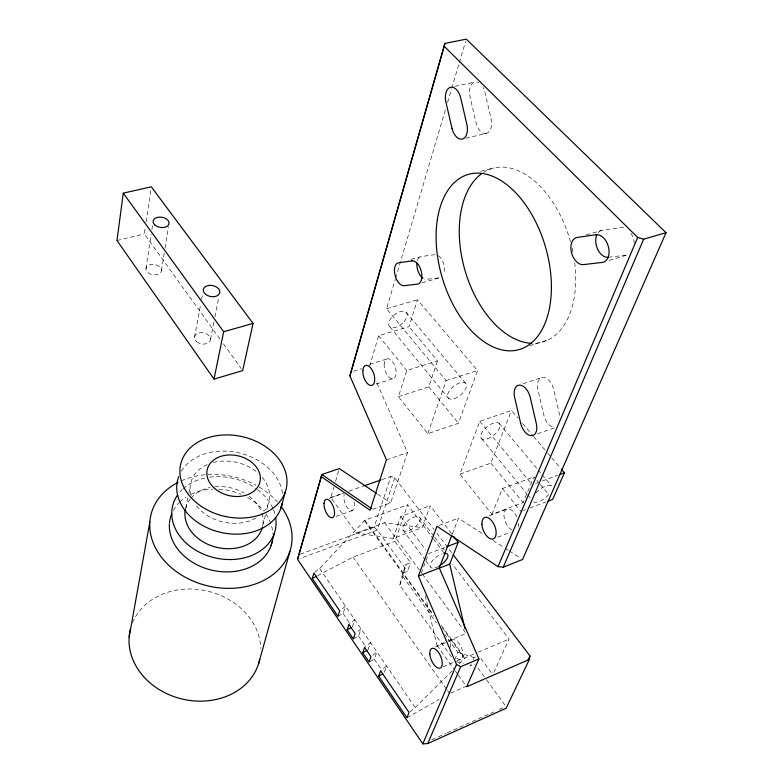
<?xml version="1.0" encoding="UTF-8"?>
<svg xmlns="http://www.w3.org/2000/svg" width="783" height="783" viewBox="0 0 783 783"><rect width="100%" height="100%" fill="white"/><g stroke="black" fill="none" stroke-linecap="round" stroke-linejoin="round"><path stroke-width="0.59" stroke-dasharray="3.92 2.94" d="M219.876 338.902L144.326 233.892L145.393 226.649M146.108 221.814L150.757 190.416M145.961 268.657L151.178 234.332M151.892 229.605L152.616 224.868M161.464 270.556L164.313 252.84M165.076 248.113L168.492 226.864M194.478 337.395L200.673 304.235M201.564 299.498L202.67 293.576M210.558 339.293L214.043 321.578M214.963 316.851L218.917 296.757M185.874 508.255L187.989 497.773M188.938 493.114L190.112 487.29M451.409 656.927L399.751 585.273L402.834 573.166L405.966 564.494L410.586 562.723L394.926 541.405L407.649 504.8L432.617 537.882M399.751 585.273L402.883 576.601L405.966 564.494M262.667 525.677L265.613 514.157M266.788 509.547L268.266 503.792M451.566 533.673L430.161 505.73L422.223 527.625L393.193 538.43L356.304 533.047L330.788 497.499L333.861 487.085M335.574 481.3L339.342 468.567M369.596 366.229L378.61 335.741L409.059 326.638L417.447 299.762L477.542 370.516L458.456 423.28L427.831 433.665L398.439 396.658L406.778 370.506L437.511 360.855L409.059 326.638M427.831 433.665L446.114 380.646L386.596 308.708L395.258 279.404M395.601 278.229L445.84 108.299M447.573 102.436L451.38 89.546M451.732 88.371L459.004 63.766M459.357 62.591L465.591 41.489M314.844 572.304L319.581 568.468L364.898 520.284L407.649 504.8M337.953 616.309L343.111 613.539L345.509 606.218L340.536 610.231M300.153 554.207L374.117 527.155L390.864 476.475L394.74 477.699L433.909 529.318M394.74 477.699L377.289 530.081L299.82 558.524M398.439 396.658L428.781 386.871L437.511 360.855M372.659 509.312L390.629 502.862L407.522 452.584L375.918 380.616M352.321 627.017L354.787 619.725L348.944 624.433M353.339 638.928L358.526 636.109L361.041 628.827L356.011 632.879M393.193 538.43L400.788 516.457L430.161 505.73M367.941 649.89L370.525 642.628L364.614 647.384M370.105 661.478L374.294 659.178L376.917 651.936L371.827 656.027M402.834 573.166L407.434 571.394L410.586 562.723M384.306 672.235L386.616 666.049L380.636 670.855M421.244 573.322L428.575 553.679L446.809 546.7M539.448 483.424L533.996 476.867L523.103 502.608L491.92 514.362L459.964 474.126L479.744 421.293L511.475 410.468L517.788 417.916M452.32 534.055L458.417 518.209L482.857 533.928M459.964 474.126L490.882 463.056L511.475 410.468M491.92 514.362L502.392 488.523L533.996 476.867M454.688 659.795L457.83 652.337L444.979 634.631M459.386 663.73L464.896 657.847L477.023 652.689M471.268 663.945L470.348 666.069L475.036 664.053M473.118 659.697L474.038 657.573L475.927 656.771M493.828 672.48L508.999 639.085L452.447 564.161M409.92 711.786L415.156 707.597L452.447 670.61M406.925 717.757L439.194 699.454M317.624 575.701L353.025 557.056L394.926 541.405M431.687 739.857L437.227 737.361M438.333 736.862L446.095 733.377M447.201 732.878L489.326 713.92M490.442 713.421L493.77 711.923M499.309 709.427L502.637 707.93M450.714 693.063L466.228 686.3M443.021 666.832L456.058 661.283M457.145 660.823L460.404 659.433M478.129 652.219L508.999 639.085M425.218 595.687L437.061 645.544L447.113 641.355M448.228 640.885L466.1 633.447L421.381 572.686M435.485 646.954L447.445 641.972M448.532 641.522L452.877 639.701M497.616 537.216L510.908 532.078M523.22 510.555L525.481 509.694M530.022 507.971L545.888 501.942M489.228 515.791L506.963 509.097M439.224 525.383L458.417 518.209M535.582 483.522L537.794 482.7M542.237 481.046L557.76 475.281M356.304 533.047L384.59 522.711L422.223 527.625M335.956 516.447L352.556 510.516M537.657 433.772L555.401 427.508M330.788 497.499L343.257 493.133M348.924 491.147L362.529 486.39M381.791 479.646L390.864 476.475M329.183 498.311L343.58 493.27M386.411 459.827L407.522 452.584M523.181 383.69L540.984 377.768M446.114 380.646L477.542 370.516M529.68 345.685L548.854 339.568M375.86 384.091L393.839 378.414M369.527 364.33L386.391 359.143M353.476 371.201L361.54 368.715M609.233 260.367L627.467 254.964L609.477 257.147M386.596 308.708L417.447 299.762M586.252 234.841L602.117 230.339L621.232 227.569A14.094 9.376 73 0 1 626.341 228.734M421.998 282.829L440.105 277.691L426.441 279.345A11.706 6.47 74.3 0 1 424.68 279.159M410.987 259.379L421.097 256.599L434.692 254.632A11.872 6.655 74.2 0 1 436.503 254.769M480.703 171.281L494.416 167.856M116.97 240.528L144.326 233.892M465.768 138.239L486.429 133.355A12.88 7.781 78 0 0 491.098 118.801L485.02 92.492A12.919 7.781 78.8 0 0 483.062 87.344M454.933 86.365L474.567 82.127M457.83 652.337L474.038 657.573M456.538 661.606L463.438 663.837M493.036 540.485L504.242 547.689M505.26 548.345L508.314 550.312M509.332 550.968L520.529 558.171M377.553 494.122L390.629 502.862M374.117 527.155L377.289 530.081L407.434 571.394M522.535 423.495L532.802 435.593M533.595 436.522L547.033 452.339M547.816 453.269L550.978 456.988M551.77 457.918L560.462 468.156M405.986 312.045L465.445 383.102M499.016 423.212L537.314 468.978M538.097 469.917L541.229 473.646M542.002 474.586L551.389 485.793M540.231 484.364L548.795 494.67M479.744 421.293L532.254 484.755M389.914 326.932L448.59 398.439M481.721 438.803L527.223 494.249M527.996 495.189L530.306 498.008M428.781 386.871L458.456 423.28M490.882 463.056L523.103 502.608M378.61 335.741L406.778 370.506M502.392 488.523L520.949 511.416M436.865 533.213L452.378 553.669M420.079 517.945A10.522 4.688 -37 0 1 408.804 530.6A10.522 4.688 -37 0 1 405.418 523.044A10.522 4.688 -37 0 1 420.079 517.945L433.948 536.296M434.682 537.255L444.167 549.813M433.361 538.861L445.106 554.433M400.788 516.457L425.649 549.764M402.805 529.827L425.198 559.982M425.923 560.951L430.259 566.784M384.59 522.711L420.657 571.707M480.87 658.434L492.106 673.742M477.914 667.997L485.822 678.841M486.546 679.83L505.241 705.454M364.898 520.284L432.754 613.637M441.328 625.421L464.896 657.847M364.663 521.028L433.674 616.015M442.297 627.897L464.593 658.572M402.883 576.601L436.425 622.828M223.439 343.854L241.262 368.617M437.061 645.544L454.688 670.101M455.393 671.08L457.507 674.026M458.221 675.015L466.678 686.799M353.025 557.056L446.79 689.559M447.494 690.557L449.608 693.542M319.581 568.468L415.156 707.597M343.111 613.539L349.688 623.17M358.526 636.109L365.25 645.946M374.294 659.178L381.174 669.24M559.688 415.323L553.728 389.552A12.822 7.595 69.8 0 0 542.981 377.308A12.822 7.595 69.8 0 0 537.931 389.689L543.823 415.088A12.831 7.566 69.1 0 0 554.54 427.489M181.274 480.84A71.899 56.043 13.1 0 1 256.012 485.245M259.085 486.987A71.899 56.043 13.1 0 1 277.28 501.834M132.503 622.818A66.418 55.436 13.4 0 1 204.999 590.558A66.418 55.436 13.4 0 1 260.759 648.608M181.343 471.219A53.606 40.785 13.1 0 1 238.355 452.75A53.606 40.785 13.1 0 1 282.536 493.76M262.256 477.346A40.197 30.586 13.1 0 1 264.282 510.908M255.982 517.964A40.197 30.586 13.1 0 1 196.093 505.329M191.101 495.463A40.197 30.586 13.1 0 1 207.681 464.407M213.26 462.508A40.197 30.586 13.1 0 1 257.323 472.452M185.591 508.382A39.532 30.566 13.1 0 1 190.152 499.123M190.895 498.223A39.532 30.566 13.1 0 1 210.128 487.525M214.934 486.791A39.532 30.566 13.1 0 1 244.022 492.938M249.151 496.275A39.532 30.566 13.1 0 1 261.493 512.199M261.835 513.188A39.532 30.566 13.1 0 1 262.687 525.824M179.924 491.988A52.706 40.765 13.1 0 1 182.224 489.571M183.046 488.798A52.706 40.765 13.1 0 1 204.98 478.002M209.599 477.19A52.706 40.765 13.1 0 1 256.491 488.876M257.441 489.571A52.706 40.765 13.1 0 1 273.071 508.744M273.512 509.792A52.706 40.765 13.1 0 1 274.97 514.255M173.317 510.457A52.275 40.736 13.1 0 1 178.955 502.872M179.747 502.089A52.275 40.736 13.1 0 1 186.031 497.127M191.209 494.259A52.275 40.736 13.1 0 1 212.78 489.15M218.79 489.189A52.275 40.736 13.1 0 1 241.066 494.318M247.516 497.469A52.275 40.736 13.1 0 1 263.842 511.123M265.956 513.991A52.275 40.736 13.1 0 1 272.807 533.8M511.837 529.944A11.432 6.205 67.6 0 1 504.634 511.524A11.432 6.205 67.6 0 1 517.044 517.641M518.356 523.269A11.432 6.205 67.6 0 1 516.721 529.484M483.414 172.446A90.407 54.663 73.8 0 1 570.699 242.515M572.128 248.231A90.407 54.663 73.8 0 1 573.156 253.046M574.702 262.785A90.407 54.663 73.8 0 1 535.053 343.316M438.382 255.698A11.872 6.655 74.2 0 1 444.039 273.727M486.478 133.345A12.88 7.781 78 0 1 476.054 122.804L470.045 96.877A12.919 7.781 78.8 0 1 478.697 82.665M354.053 502.05A9.631 4.512 70.4 0 1 349.375 509.782A9.631 4.512 70.4 0 1 344.197 494.65M438.597 566.324A10.717 4.522 -37 0 1 434.183 567.959M432.392 568.067A10.717 4.522 -37 0 1 431.472 562.008A10.717 4.522 -37 0 1 441.808 553.992M417.349 260.573A11.706 6.47 74.3 0 1 421.097 256.599M450.646 647.287A10.59 5.109 66.7 0 1 455.755 640.337A10.59 5.109 66.7 0 1 462.968 654.559A10.59 5.109 66.7 0 1 455.735 657.329M630.951 233.285A14.094 9.376 73 0 1 634.279 243.63M598.026 232.796A13.869 9.073 73.1 0 1 602.117 230.339M548.756 494.621A12.097 5.031 -38.8 0 1 533.399 501.766M535.924 492.947A12.097 5.031 -38.8 0 1 545.751 485.979A12.097 5.031 -38.8 0 1 552.162 486.86M402.56 323.173L400.338 324.965A11.011 5.853 -39.3 0 1 388.779 322.792A11.011 5.853 -39.3 0 1 403.245 311.154A11.011 5.853 -39.3 0 1 402.56 323.173M384.179 363.85A10.385 5.373 72.3 0 0 392.489 378.796A10.385 5.373 72.3 0 0 393.771 363.645A10.385 5.373 72.3 0 0 384.179 363.85M487.29 438.842A11.706 5.354 -39 0 0 499.848 424.337A11.706 5.354 -39 0 0 483.904 429.789A11.706 5.354 -39 0 0 487.29 438.842M454.16 398.625A11.451 5.55 -39.1 0 0 466.316 384.257A11.451 5.55 -39.1 0 0 450.509 389.357A11.451 5.55 -39.1 0 0 454.16 398.625M147.958 272.631A7.81 5.178 8.9 0 0 161.102 271.867A7.81 5.178 8.9 0 0 152.078 264.38A7.81 5.178 8.9 0 0 147.958 272.631M196.68 341.701A8.114 5.618 10.7 0 0 210.226 340.732A8.114 5.618 10.7 0 0 200.644 332.677A8.114 5.618 10.7 0 0 196.68 341.701"/><path stroke-width="1.17" d="M123.274 193.176L116.97 240.528L214.023 379.109L242.691 370.604L253.046 323.438L151.295 186.794L123.274 193.176L223.664 331.718L214.023 379.109M376.554 493.447L339.342 468.567L321.882 474.518L297.55 559.365L422.82 743.85L427.753 743.566L506.141 708.243L529.377 659.433L529.964 655.939L453.122 554.638M129.156 636.892L149.847 521.958M271.104 545.477L274.373 533.154M281.068 507.864L285.315 491.832A54.164 40.794 13.1 0 0 219.083 435.348A54.164 40.794 13.1 0 0 195.936 502.285A54.164 40.794 13.1 0 0 285.315 491.832M258.478 664.101L289.867 551.486M321.167 476.612L370.075 510.242L386.411 459.827L349.903 375.899L444.959 43.417L466.276 39.15L666.03 232.688L522.564 559.483L503.263 567.166L498.008 566.638L436.963 526.225L418.396 576.131L456.518 664.424L460.639 666.754L478.912 658.924L439.273 568.008L451.889 535.18M444.959 43.417L349.903 375.899M312.26 578.52L313.895 573.078L339.714 610.897L337.953 616.309L312.26 578.52L316.557 576.259M297.55 559.365L321.882 474.518L371.671 508.627M347.143 629.826L348.944 624.433L355.169 633.555L353.339 638.928L347.143 629.826L351.283 627.575M362.725 652.748L364.614 647.384L370.976 656.712L369.057 662.056L362.725 652.748L366.904 650.458M378.659 676.189L380.636 670.855L409.049 712.491L406.925 717.757L378.659 676.189L382.867 673.85M464.985 628.739L449.706 564.112L458.212 542.345L453.778 536.561M422.82 743.85L456.518 664.424M498.008 566.638L637.685 237.455L444.02 46.148M427.753 743.566L460.639 666.754M503.263 567.166L643.646 239.216L666.03 232.688M478.912 658.924L466.678 686.799L529.377 659.433M561.254 469.086L564.416 472.805L552.69 499.358L548.159 501.081M527.879 660.323L529.964 655.939M418.396 576.131L439.273 568.008M438.441 568.497L449.706 564.112M446.809 546.7L458.212 542.345M559.982 474.459L564.416 472.805M363.655 485.998L380.655 480.048M223.664 331.718L253.046 323.438M637.685 237.455L643.646 239.216M281.019 506.405A71.899 56.043 13.1 0 1 260.602 581.906A71.899 56.043 13.1 0 1 162.933 559.091A71.899 56.043 13.1 0 1 178.074 482.367M259.741 659.433A66.418 55.436 13.4 0 1 181.959 698.984A66.418 55.436 13.4 0 1 130.575 628.534M282.272 503.273A53.606 40.785 13.1 0 1 218.878 531.951A53.606 40.785 13.1 0 1 178.73 476.573M262.442 526.939A39.532 30.566 13.1 0 1 217.41 547.493A39.532 30.566 13.1 0 1 185.346 509.508M275.714 517.857A52.706 40.765 13.1 0 1 214.581 557.77A52.706 40.765 13.1 0 1 177.672 494.856M272.073 542.061A52.275 40.736 13.1 0 1 215.472 570.924A52.275 40.736 13.1 0 1 169.402 524.033M169.49 522.848A52.275 40.736 13.1 0 1 171.78 513.668M531.696 343.326A90.407 54.663 73.8 0 1 465.239 271.261A90.407 54.663 73.8 0 1 481.418 173.826M443.932 553.415A10.717 4.522 -37 0 1 447.68 557.261A10.717 4.522 -37 0 1 439.371 565.894M608.274 257.294A13.869 9.073 73.1 0 1 598.065 250.071A13.869 9.073 73.1 0 1 596.656 235.194M422.859 278.219A11.706 6.47 74.3 0 1 416.879 263.059M412.005 260.876L398.616 262.775A11.804 6.372 74.3 0 0 394.994 275.058A11.804 6.372 74.3 0 0 404.018 285.697L417.476 284.121A11.97 6.548 74.2 0 0 421.332 271.642A11.97 6.548 74.2 0 0 412.005 260.876M596.069 234.734L577.179 237.415A14.006 8.956 73.2 0 0 571.414 252.175A14.006 8.956 73.2 0 0 583.423 264.625L602.391 262.393A14.231 9.259 73.1 0 0 608.557 247.359A14.231 9.259 73.1 0 0 596.069 234.734M452.026 128.363L445.938 102.211A13.027 7.673 78.7 0 1 450.362 87.353A13.027 7.673 78.7 0 1 460.688 97.865L466.854 124.399A12.998 7.673 77.9 0 1 462.381 139.031A12.998 7.673 77.9 0 1 452.026 128.363M520.636 423.133L514.666 397.529A12.929 7.487 70 0 1 519.579 385.089A12.929 7.487 70 0 1 530.267 397.5L536.296 423.486A12.949 7.458 69.3 0 1 531.344 435.7A12.949 7.458 69.3 0 1 520.636 423.133M214.611 488.406A27.072 20.387 13.1 0 0 259.447 483.64A27.072 20.387 13.1 0 0 226.747 455.129A27.072 20.387 13.1 0 0 214.611 488.406M481.927 524.502A11.53 6.117 67.9 0 0 493.182 538.929A11.53 6.117 67.9 0 0 491.969 521.106A11.53 6.117 67.9 0 0 481.927 524.502M362.872 370.437A10.463 5.285 72.4 0 0 371.152 385.52A10.463 5.285 72.4 0 0 372.316 370.3A10.463 5.285 72.4 0 0 362.872 370.437M437.345 219.69A91.2 53.88 73.8 0 0 511.553 350.804A91.2 53.88 73.8 0 0 532.293 215.413A91.2 53.88 73.8 0 0 437.345 219.69M324.015 503.371A9.699 4.434 70.6 0 0 331.463 517.778A9.699 4.434 70.6 0 0 332.335 504.477A9.699 4.434 70.6 0 0 324.015 503.371M429.838 654.197A10.668 5.031 66.9 0 0 439.762 668.222A10.668 5.031 66.9 0 0 438.48 652.366A10.668 5.031 66.9 0 0 429.838 654.197M205.616 294.33A8.339 5.589 10.8 0 0 219.514 293.459A8.339 5.589 10.8 0 0 209.629 285.364A8.339 5.589 10.8 0 0 205.616 294.33M155.22 225.279A8.026 5.138 9.1 0 0 168.697 224.613A8.026 5.138 9.1 0 0 159.399 217.116A8.026 5.138 9.1 0 0 155.22 225.279"/></g></svg>
